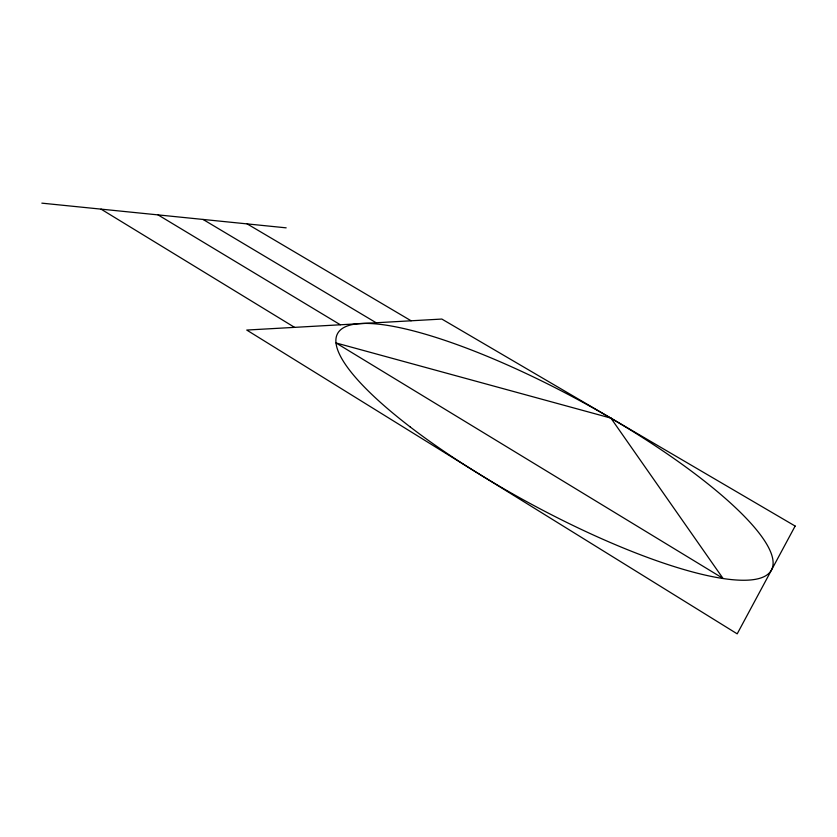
<?xml version="1.0" encoding="UTF-8"?>
<svg xmlns="http://www.w3.org/2000/svg" width="837" height="837" viewBox="0 0 837 837"><rect width="100%" height="100%" fill="white"/><g stroke="black" fill="none" stroke-linecap="round" stroke-linejoin="round"><path stroke-width="1.26" d="M41.85 203.15L286.17 227.842M247.156 223.897L411.113 320.791M203.035 219.44L376.158 322.758M158.078 214.9L340.335 324.777M101.026 209.124L294.572 327.361M795.15 526.054L737.198 633.85L246.748 330.06L441.842 319.054L795.15 526.054M610.905 418.102L336.035 342.961L722.959 578.346L610.905 418.102M410.099 426.86A247.041 57.042 28.6 0 0 768.983 573.272A247.041 57.042 28.6 0 0 484.696 355.275A247.041 57.042 28.6 0 0 410.099 426.86"/></g></svg>
